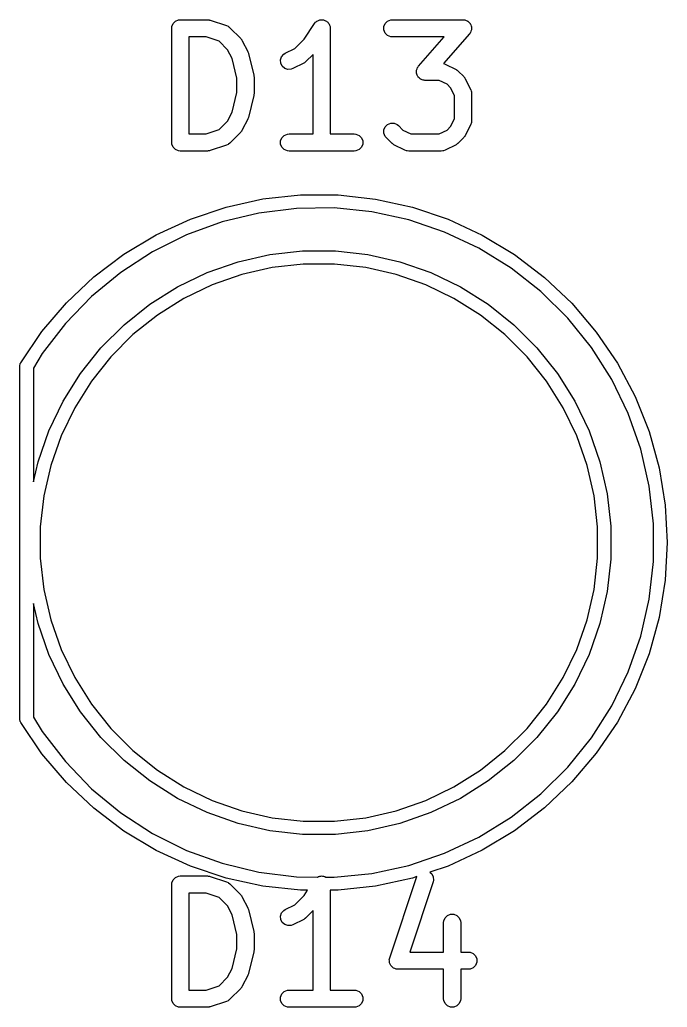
# Model space of a CAD drawing. Header units: millimetres. Extents: x 4 to 152, y 19 to 149.
# Drawn here: x 65.9 to 71.57, y 140.68 to 149.33 of the extents above; entities that cross this region are included whole.
import ezdxf

# ---------------------------------------------------------------- set-up
doc = ezdxf.new("R2010")
doc.units = ezdxf.units.MM
doc.layers.add('F.Silkscreen', color=41, linetype='CONTINUOUS', true_color=0xf2eda1)

msp = doc.modelspace()

# ---------------------------------------------------------------- linework, layer by layer
at = {"layer": 'F.Silkscreen', "linetype": 'CONTINUOUS'}
for p, q in [((67.243354, 149.296849), (67.264046, 149.317541)), ((67.264046, 149.317541), (67.291082, 149.32874)), ((67.291082, 149.32874), (67.305714, 149.330181)), ((67.305714, 149.330181), (67.543809, 149.330181)), ((67.543809, 149.330181), (67.551214, 149.329452)), ((67.551214, 149.329452), (67.553189, 149.329592)), ((67.553189, 149.329592), (67.555786, 149.329002)), ((67.555786, 149.329002), (67.558441, 149.32874)), ((67.558441, 149.32874), (67.560272, 149.327982)), ((67.560272, 149.327982), (67.567526, 149.326332)), ((67.567526, 149.326332), (67.710383, 149.278713)), ((68.4815, 149.296901), (68.490721, 149.308159)), ((68.490721, 149.308159), (68.49689, 149.312291)), ((68.49689, 149.312291), (68.502141, 149.317541)), ((68.502141, 149.317541), (68.50893, 149.320354)), ((68.50893, 149.320354), (68.515036, 149.324442)), ((68.515036, 149.324442), (68.522316, 149.325899)), ((68.522316, 149.325899), (68.529177, 149.32874)), ((68.529177, 149.32874), (68.536525, 149.32874)), ((68.536525, 149.32874), (68.54373, 149.330181)), ((68.54373, 149.330181), (68.551014, 149.32874)), ((68.551014, 149.32874), (68.558441, 149.32874)), ((68.558441, 149.32874), (68.565229, 149.325928)), ((68.565229, 149.325928), (68.572438, 149.324502)), ((68.572438, 149.324502), (68.578617, 149.320383)), ((68.578617, 149.320383), (68.585477, 149.317541)), ((68.585477, 149.317541), (68.59067, 149.312348)), ((68.59067, 149.312348), (68.596787, 149.30827)), ((68.596787, 149.30827), (68.60092, 149.302098)), ((68.60092, 149.302098), (68.606169, 149.296849)), ((69.100497, 149.296849), (69.121189, 149.317541)), ((69.121189, 149.317541), (69.148225, 149.32874)), ((69.148225, 149.32874), (69.162857, 149.330181)), ((69.162857, 149.330181), (69.781904, 149.330181)), ((69.781904, 149.330181), (69.789642, 149.329419)), ((69.789642, 149.329419), (69.79161, 149.32955)), ((69.79161, 149.32955), (69.792965, 149.329092)), ((69.792965, 149.329092), (69.796536, 149.32874)), ((69.796536, 149.32874), (69.807793, 149.324077)), ((69.807793, 149.324077), (69.819331, 149.320175)), ((69.819331, 149.320175), (69.821235, 149.31851)), ((69.821235, 149.31851), (69.823572, 149.317541)), ((69.823572, 149.317541), (69.832182, 149.308931)), ((69.832182, 149.308931), (69.841355, 149.300905)), ((69.841355, 149.300905), (69.842477, 149.298636)), ((67.230714, 149.255181), (67.232155, 149.269813)), ((67.230714, 148.255181), (67.230714, 149.255181)), ((67.232155, 149.269813), (67.243354, 149.296849)), ((67.710383, 149.278713), (67.723808, 149.272719)), ((67.723808, 149.272719), (67.725843, 149.270954)), ((67.725843, 149.270954), (67.728334, 149.269922)), ((67.728334, 149.269922), (67.739699, 149.260595)), ((67.739699, 149.260595), (67.834937, 149.165357)), ((68.390285, 149.160104), (68.481405, 149.296784)), ((68.481405, 149.296784), (68.481439, 149.296827)), ((68.481439, 149.296827), (68.481449, 149.296849)), ((68.481449, 149.296849), (68.4815, 149.296901)), ((68.606169, 149.296849), (68.60898, 149.290062)), ((68.60898, 149.290062), (68.61307, 149.283955)), ((68.61307, 149.283955), (68.614526, 149.276674)), ((68.614526, 149.276674), (68.617368, 149.269813)), ((68.617368, 149.269813), (68.618793, 149.255337)), ((68.618793, 149.255337), (68.618809, 149.25526)), ((68.618809, 149.25526), (68.618803, 149.255234)), ((68.618803, 149.255234), (68.618809, 149.255181)), ((68.618809, 149.255181), (68.618809, 148.330181)), ((69.089298, 149.269813), (69.100497, 149.296849)), ((69.089298, 149.240549), (69.089298, 149.269813)), ((69.100497, 149.213513), (69.089298, 149.240549)), ((69.121189, 149.192821), (69.100497, 149.213513)), ((69.842477, 149.298636), (69.844264, 149.296849)), ((69.844264, 149.213513), (69.842868, 149.212118)), ((69.844264, 149.296849), (69.848924, 149.285599)), ((69.844812, 149.214837), (69.844264, 149.213513)), ((69.846898, 149.217754), (69.844812, 149.214837)), ((69.850799, 149.229292), (69.846898, 149.217754)), ((69.848924, 149.285599), (69.854327, 149.274673)), ((69.855463, 149.240549), (69.850799, 149.229292)), ((69.854327, 149.274673), (69.854495, 149.27215)), ((69.854495, 149.27215), (69.855463, 149.269813)), ((69.855463, 149.269813), (69.855463, 149.257629)), ((69.855463, 149.257629), (69.856273, 149.245475)), ((69.856273, 149.245475), (69.855463, 149.24308)), ((69.855463, 149.24308), (69.855463, 149.240549)), ((67.531639, 149.180181), (67.380714, 149.180181)), ((67.380714, 149.180181), (67.380714, 148.330181)), ((67.646152, 149.14201), (67.531639, 149.180181)), ((67.720265, 149.067897), (67.646152, 149.14201)), ((67.834937, 149.165357), (67.839657, 149.159607)), ((67.839657, 149.159607), (67.841154, 149.158308)), ((67.841154, 149.158308), (67.842573, 149.156054)), ((67.842573, 149.156054), (67.844265, 149.153992)), ((67.844265, 149.153992), (67.845023, 149.15216)), ((67.845023, 149.15216), (67.848986, 149.145865)), ((67.848986, 149.145865), (67.896605, 149.050627)), ((68.308906, 149.078725), (68.390285, 149.160104)), ((69.148225, 149.181622), (69.121189, 149.192821)), ((69.162857, 149.180181), (69.148225, 149.181622)), ((69.616622, 149.180181), (69.162857, 149.180181)), ((69.392128, 148.923617), (69.616622, 149.180181)), ((69.838347, 149.205793), (69.611451, 148.946484)), ((69.842868, 149.212118), (69.838347, 149.205793)), ((67.758758, 148.99091), (67.720265, 149.067897)), ((67.896605, 149.050627), (67.897014, 149.049558)), ((67.897014, 149.049558), (67.897337, 149.049122)), ((67.897337, 149.049122), (67.899523, 149.043003)), ((67.899523, 149.043003), (67.90186, 149.036896)), ((68.224554, 149.036549), (68.308906, 149.078725)), ((67.802142, 148.817376), (67.758758, 148.99091)), ((67.90186, 149.036896), (67.901898, 149.036356)), ((67.901898, 149.036356), (67.902284, 149.035276)), ((67.902284, 149.035276), (67.949903, 148.8448)), ((68.183684, 148.978848), (68.192938, 149.006609)), ((68.185758, 148.949658), (68.183684, 148.978848)), ((68.192938, 149.006609), (68.212111, 149.028717)), ((68.212111, 149.028717), (68.224554, 149.036549)), ((68.393173, 148.953969), (68.386874, 148.950004)), ((68.395001, 148.954726), (68.393173, 148.953969)), ((68.397057, 148.956415), (68.395001, 148.954726)), ((68.399317, 148.957836), (68.397057, 148.956415)), ((68.400616, 148.959335), (68.399317, 148.957836)), ((68.406366, 148.964053), (68.400616, 148.959335)), ((68.468809, 149.026496), (68.406366, 148.964053)), ((68.468809, 148.330181), (68.468809, 149.026496)), ((68.198845, 148.923483), (68.185758, 148.949658)), ((68.220953, 148.90431), (68.198845, 148.923483)), ((68.248714, 148.895056), (68.220953, 148.90431)), ((68.277904, 148.89713), (68.248714, 148.895056)), ((68.291636, 148.902385), (68.277904, 148.89713)), ((68.386874, 148.950004), (68.291636, 148.902385)), ((69.374202, 148.883935), (69.375012, 148.886331)), ((69.375012, 148.871782), (69.374202, 148.883935)), ((69.375012, 148.888861), (69.379675, 148.900119)), ((69.375012, 148.886331), (69.375012, 148.888861)), ((69.375012, 148.859597), (69.375012, 148.871782)), ((69.379675, 148.900119), (69.383577, 148.911656)), ((69.383577, 148.911656), (69.385662, 148.914574)), ((69.385662, 148.914574), (69.386211, 148.915897)), ((69.386211, 148.915897), (69.387606, 148.917293)), ((69.387606, 148.917293), (69.392128, 148.923617)), ((69.611451, 148.946484), (69.624969, 148.941311)), ((69.624969, 148.941311), (69.720207, 148.893692)), ((69.720207, 148.893692), (69.726506, 148.889728)), ((69.726506, 148.889728), (69.728334, 148.88897)), ((69.728334, 148.88897), (69.73039, 148.887282)), ((69.73039, 148.887282), (69.73265, 148.88586)), ((69.73265, 148.88586), (69.733949, 148.884362)), ((69.733949, 148.884362), (69.739699, 148.879643)), ((69.739699, 148.879643), (69.787318, 148.832024)), ((67.802142, 148.692987), (67.802142, 148.817376)), ((67.949903, 148.8448), (67.950278, 148.842264)), ((67.950278, 148.842264), (67.950701, 148.841242)), ((67.950701, 148.841242), (67.951243, 148.83573)), ((67.951243, 148.83573), (67.952053, 148.830256)), ((67.952053, 148.830256), (67.95189, 148.829164)), ((67.95189, 148.829164), (67.952142, 148.82661)), ((67.952142, 148.82661), (67.952142, 148.683753)), ((69.375979, 148.857261), (69.375012, 148.859597)), ((69.376148, 148.854737), (69.375979, 148.857261)), ((69.38155, 148.843812), (69.376148, 148.854737)), ((69.386211, 148.832561), (69.38155, 148.843812)), ((69.387997, 148.830775), (69.386211, 148.832561)), ((69.38912, 148.828505), (69.387997, 148.830775)), ((69.398292, 148.82048), (69.38912, 148.828505)), ((69.406903, 148.811869), (69.398292, 148.82048)), ((69.409239, 148.810901), (69.406903, 148.811869)), ((69.411144, 148.809235), (69.409239, 148.810901)), ((69.422681, 148.805334), (69.411144, 148.809235)), ((69.433939, 148.80067), (69.422681, 148.805334)), ((69.437509, 148.800319), (69.433939, 148.80067)), ((69.438865, 148.79986), (69.437509, 148.800319)), ((69.440832, 148.799992), (69.438865, 148.79986)), ((69.448571, 148.799229), (69.440832, 148.799992)), ((69.573723, 148.799229), (69.448571, 148.799229)), ((69.642239, 148.764971), (69.573723, 148.799229)), ((69.787318, 148.832024), (69.792036, 148.826275)), ((69.792036, 148.826275), (69.793535, 148.824975)), ((69.793535, 148.824975), (69.794956, 148.822716)), ((69.794956, 148.822716), (69.796645, 148.820659)), ((69.796645, 148.820659), (69.797402, 148.818832)), ((69.797402, 148.818832), (69.801367, 148.812532)), ((69.801367, 148.812532), (69.848986, 148.717294)), ((69.672646, 148.734564), (69.642239, 148.764971)), ((69.706904, 148.666048), (69.672646, 148.734564)), ((69.848986, 148.717294), (69.854241, 148.703563)), ((69.854241, 148.703563), (69.854432, 148.700874)), ((69.854432, 148.700874), (69.855463, 148.698385)), ((69.855463, 148.698385), (69.856904, 148.683753)), ((67.758758, 148.519453), (67.802142, 148.692987)), ((67.949903, 148.665563), (67.902284, 148.475087)), ((67.950278, 148.6681), (67.949903, 148.665563)), ((67.950701, 148.669121), (67.950278, 148.6681)), ((67.951243, 148.674634), (67.950701, 148.669121)), ((67.952053, 148.680107), (67.951243, 148.674634)), ((67.952142, 148.683753), (67.95189, 148.6812)), ((67.95189, 148.6812), (67.952053, 148.680107)), ((69.706904, 148.463363), (69.706904, 148.666048)), ((69.856904, 148.683753), (69.856904, 148.445658)), ((67.646152, 148.368353), (67.720264, 148.442466)), ((67.720264, 148.442466), (67.758758, 148.519453)), ((67.896605, 148.459736), (67.848986, 148.364498)), ((67.897014, 148.460806), (67.896605, 148.459736)), ((67.897337, 148.461241), (67.897014, 148.460806)), ((67.899529, 148.467378), (67.897337, 148.461241)), ((67.90186, 148.473467), (67.899529, 148.467378)), ((67.901898, 148.474008), (67.90186, 148.473467)), ((67.902284, 148.475087), (67.901898, 148.474008)), ((69.672645, 148.394847), (69.706904, 148.463363)), ((69.856904, 148.445658), (69.855463, 148.431026)), ((67.531639, 148.330181), (67.646152, 148.368353)), ((67.839655, 148.350756), (67.834938, 148.345007)), ((67.841154, 148.352055), (67.839655, 148.350756)), ((67.842575, 148.354314), (67.841154, 148.352055)), ((67.844265, 148.356372), (67.842575, 148.354314)), ((67.845022, 148.358202), (67.844265, 148.356372)), ((67.848986, 148.364498), (67.845022, 148.358202)), ((69.089298, 148.365052), (69.100497, 148.392088)), ((69.089298, 148.335789), (69.089298, 148.365052)), ((69.100497, 148.392088), (69.12119, 148.412781)), ((69.12119, 148.412781), (69.148226, 148.423979)), ((69.148226, 148.423979), (69.177489, 148.423979)), ((69.177489, 148.423979), (69.204525, 148.41278)), ((69.204525, 148.41278), (69.215891, 148.403452)), ((69.215891, 148.403452), (69.254903, 148.364439)), ((69.254903, 148.364439), (69.323419, 148.330181)), ((69.573723, 148.330181), (69.642238, 148.364439)), ((69.642238, 148.364439), (69.672645, 148.394847)), ((69.848986, 148.412117), (69.801367, 148.316879)), ((69.854241, 148.425848), (69.848986, 148.412117)), ((69.854432, 148.428538), (69.854241, 148.425848)), ((69.855463, 148.431026), (69.854432, 148.428538)), ((67.380714, 148.330181), (67.531639, 148.330181)), ((67.834938, 148.345007), (67.739699, 148.249767)), ((68.184536, 148.269813), (68.195735, 148.296849)), ((68.184536, 148.240549), (68.184536, 148.269813)), ((68.195735, 148.296849), (68.216427, 148.317541)), ((68.216427, 148.317541), (68.243463, 148.32874)), ((68.243463, 148.32874), (68.258095, 148.330181)), ((68.258095, 148.330181), (68.468809, 148.330181)), ((68.618809, 148.330181), (68.829523, 148.330181)), ((68.829523, 148.330181), (68.844155, 148.32874)), ((68.844155, 148.32874), (68.871191, 148.317541)), ((68.871191, 148.317541), (68.891883, 148.296849)), ((68.891883, 148.296849), (68.903082, 148.269813)), ((68.903082, 148.269813), (68.903082, 148.240549)), ((69.100496, 148.308753), (69.089298, 148.335789)), ((69.109823, 148.297388), (69.100496, 148.308753)), ((69.157442, 148.249768), (69.109823, 148.297388)), ((69.323419, 148.330181), (69.573723, 148.330181)), ((69.787318, 148.297387), (69.7397, 148.249768)), ((69.792036, 148.303137), (69.787318, 148.297387)), ((69.793535, 148.304436), (69.792036, 148.303137)), ((69.794956, 148.306695), (69.793535, 148.304436)), ((69.796646, 148.308753), (69.794956, 148.306695)), ((69.797403, 148.310583), (69.796646, 148.308753)), ((69.801367, 148.316879), (69.797403, 148.310583)), ((67.232155, 148.240549), (67.230714, 148.255181)), ((67.243354, 148.213513), (67.232155, 148.240549)), ((67.264046, 148.192821), (67.243354, 148.213513)), ((67.291082, 148.181622), (67.264046, 148.192821)), ((67.305714, 148.180181), (67.291082, 148.181622)), ((67.543809, 148.180181), (67.305714, 148.180181)), ((67.551214, 148.180911), (67.543809, 148.180181)), ((67.553189, 148.18077), (67.551214, 148.180911)), ((67.555786, 148.181361), (67.553189, 148.18077)), ((67.558441, 148.181622), (67.555786, 148.181361)), ((67.560272, 148.182381), (67.558441, 148.181622)), ((67.567526, 148.18403), (67.560272, 148.182381)), ((67.710383, 148.231649), (67.567526, 148.18403)), ((67.723808, 148.237643), (67.710383, 148.231649)), ((67.725843, 148.239409), (67.723808, 148.237643)), ((67.728334, 148.24044), (67.725843, 148.239409)), ((67.739699, 148.249767), (67.728334, 148.24044)), ((68.195735, 148.213513), (68.184536, 148.240549)), ((68.216427, 148.192821), (68.195735, 148.213513)), ((68.243463, 148.181622), (68.216427, 148.192821)), ((68.258095, 148.180181), (68.243463, 148.181622)), ((68.829523, 148.180181), (68.258095, 148.180181)), ((68.844155, 148.181622), (68.829523, 148.180181)), ((68.871191, 148.192821), (68.844155, 148.181622)), ((68.891883, 148.213513), (68.871191, 148.192821)), ((68.903082, 148.240549), (68.891883, 148.213513)), ((69.163191, 148.24505), (69.157442, 148.249768)), ((69.164492, 148.24355), (69.163191, 148.24505)), ((69.166751, 148.242128), (69.164492, 148.24355)), ((69.168808, 148.24044), (69.166751, 148.242128)), ((69.170635, 148.239683), (69.168808, 148.24044)), ((69.176935, 148.235718), (69.170635, 148.239683)), ((69.272173, 148.188099), (69.176935, 148.235718)), ((69.285904, 148.182844), (69.272173, 148.188099)), ((69.288593, 148.182653), (69.285904, 148.182844)), ((69.291082, 148.181622), (69.288593, 148.182653)), ((69.305714, 148.180181), (69.291082, 148.181622)), ((69.591428, 148.180181), (69.305714, 148.180181)), ((69.60606, 148.181622), (69.591428, 148.180181)), ((69.608549, 148.182654), (69.60606, 148.181622)), ((69.611237, 148.182844), (69.608549, 148.182654)), ((69.624969, 148.188099), (69.611237, 148.182844)), ((69.720207, 148.235718), (69.624969, 148.188099)), ((69.726506, 148.239683), (69.720207, 148.235718)), ((69.728334, 148.24044), (69.726506, 148.239683)), ((69.73039, 148.242128), (69.728334, 148.24044)), ((69.73265, 148.24355), (69.73039, 148.242128)), ((69.73395, 148.24505), (69.73265, 148.24355)), ((69.7397, 148.249768), (69.73395, 148.24505)), ((67.706741, 147.689577), (68.029169, 147.760247)), ((68.029169, 147.760247), (68.357347, 147.79566)), ((68.357347, 147.79566), (68.68743, 147.795401)), ((68.68743, 147.795401), (69.015551, 147.759473)), ((69.015551, 147.759473), (69.337869, 147.688297)), ((67.393837, 147.584477), (67.706741, 147.689577)), ((68.32213, 147.677939), (67.993284, 147.636962)), ((68.6535, 147.681579), (68.32213, 147.677939)), ((68.983167, 147.647836), (68.6535, 147.681579)), ((69.337869, 147.688297), (69.650607, 147.582707)), ((67.094124, 147.446178), (67.393837, 147.584477)), ((67.993284, 147.636962), (67.671154, 147.55917)), ((69.306928, 147.57714), (68.983167, 147.647836)), ((69.620654, 147.470393), (69.306928, 147.57714)), ((69.650607, 147.582707), (69.950103, 147.443939)), ((67.671154, 147.55917), (67.359849, 147.445557)), ((66.811111, 147.276301), (67.094124, 147.446178)), ((67.359849, 147.445557), (67.063338, 147.29757)), ((69.920345, 147.328956), (69.620654, 147.470393)), ((69.950103, 147.443939), (70.232849, 147.273618)), ((70.202179, 147.154632), (69.920345, 147.328956)), ((66.548113, 147.076835), (66.811111, 147.276301)), ((67.063338, 147.29757), (66.785402, 147.117097)), ((67.811301, 147.209948), (68.091184, 147.27383)), ((68.091184, 147.27383), (68.37646, 147.305973)), ((68.37646, 147.305973), (68.66354, 147.305973)), ((68.66354, 147.305973), (68.948816, 147.27383)), ((68.948816, 147.27383), (69.228699, 147.209948)), ((70.232849, 147.273618), (70.495534, 147.07374)), ((67.54033, 147.115132), (67.811301, 147.209948)), ((68.110641, 147.159316), (67.843457, 147.098333)), ((68.382973, 147.19), (68.110641, 147.159316)), ((68.657027, 147.19), (68.382973, 147.19)), ((68.929359, 147.159316), (68.657027, 147.19)), ((69.196543, 147.098333), (68.929359, 147.159316)), ((69.228699, 147.209948), (69.49967, 147.115132)), ((70.462561, 146.949644), (70.202179, 147.154632)), ((66.308211, 146.850116), (66.548113, 147.076835)), ((66.785402, 147.117097), (66.529585, 146.906438)), ((67.28168, 146.990572), (67.54033, 147.115132)), ((67.843457, 147.098333), (67.584781, 147.007818)), ((69.455219, 147.007818), (69.196543, 147.098333)), ((69.49967, 147.115132), (69.75832, 146.990572)), ((70.495534, 147.07374), (70.73508, 146.846645)), ((67.038601, 146.837836), (67.28168, 146.990572)), ((67.584781, 147.007818), (67.337866, 146.88891)), ((69.702134, 146.88891), (69.455219, 147.007818)), ((69.75832, 146.990572), (70.001399, 146.837836)), ((66.529585, 146.906438), (66.29915, 146.668281)), ((67.337866, 146.88891), (67.105817, 146.743104)), ((69.934183, 146.743104), (69.702134, 146.88891)), ((70.698173, 146.716607), (70.462561, 146.949644)), ((66.094214, 146.5988), (66.308211, 146.850116)), ((66.814153, 146.658844), (67.038601, 146.837836)), ((70.001399, 146.837836), (70.225847, 146.658844)), ((70.73508, 146.846645), (70.948683, 146.594993)), ((67.105817, 146.743104), (66.891552, 146.572234)), ((70.148448, 146.572234), (69.934183, 146.743104)), ((70.906008, 146.458492), (70.698173, 146.716607)), ((66.29915, 146.668281), (66.097035, 146.405663)), ((66.611156, 146.455847), (66.814153, 146.658844)), ((70.225847, 146.658844), (70.428844, 146.455847)), ((65.908629, 146.32583), (66.094214, 146.5988)), ((66.891552, 146.572234), (66.697766, 146.378448)), ((70.342234, 146.378448), (70.148448, 146.572234)), ((70.948683, 146.594993), (71.13384, 146.321733)), ((66.432164, 146.231399), (66.611156, 146.455847)), ((70.428844, 146.455847), (70.607836, 146.231399)), ((71.083417, 146.17859), (70.906008, 146.458492)), ((66.097035, 146.405663), (66.02, 146.278117)), ((66.697766, 146.378448), (66.526896, 146.164183)), ((70.513104, 146.164183), (70.342234, 146.378448)), ((65.9, 146.295), (65.904567, 146.317961)), ((65.9, 143.205), (65.9, 146.295)), ((65.904567, 146.317961), (65.907473, 146.320868)), ((65.907473, 146.320868), (65.908629, 146.32583)), ((66.02, 146.278117), (66.02, 145.283222)), ((71.13384, 146.321733), (71.288382, 146.030063)), ((66.279428, 145.98832), (66.432164, 146.231399)), ((70.607836, 146.231399), (70.760572, 145.98832)), ((66.526896, 146.164183), (66.38109, 145.932134)), ((70.65891, 145.932134), (70.513104, 146.164183)), ((71.228138, 145.880471), (71.083417, 146.17859)), ((71.288382, 146.030063), (71.4105, 145.723401)), ((66.154868, 145.72967), (66.279428, 145.98832)), ((66.38109, 145.932134), (66.262182, 145.685219)), ((70.777818, 145.685219), (70.65891, 145.932134)), ((70.760572, 145.98832), (70.885132, 145.72967)), ((71.338325, 145.567936), (71.228138, 145.880471)), ((66.060052, 145.458699), (66.154868, 145.72967)), ((66.262182, 145.685219), (66.171667, 145.426543)), ((70.868333, 145.426543), (70.777818, 145.685219)), ((70.885132, 145.72967), (70.979948, 145.458699)), ((71.4105, 145.723401), (71.498764, 145.405338)), ((71.412573, 145.244971), (71.338325, 145.567936)), ((66.02, 145.283222), (66.060052, 145.458699)), ((66.171667, 145.426543), (66.110684, 145.159359)), ((70.929316, 145.159359), (70.868333, 145.426543)), ((70.979948, 145.458699), (71.04383, 145.178816)), ((71.498764, 145.405338), (71.552139, 145.079599)), ((71.449936, 144.915695), (71.412573, 145.244971)), ((66.110684, 145.159359), (66.08, 144.887027)), ((70.96, 144.887027), (70.929316, 145.159359)), ((71.04383, 145.178816), (71.075973, 144.89354)), ((71.552139, 145.079599), (71.57, 144.75)), ((71.075973, 144.89354), (71.075973, 144.60646)), ((71.45, 144.75), (71.449936, 144.915695)), ((66.08, 144.887027), (66.08, 144.612973)), ((70.96, 144.612973), (70.96, 144.887027)), ((71.449936, 144.584305), (71.45, 144.75)), ((71.57, 144.75), (71.552139, 144.420401)), ((66.08, 144.612973), (66.110684, 144.340641)), ((70.929316, 144.340641), (70.96, 144.612973)), ((71.075973, 144.60646), (71.04383, 144.321184)), ((71.412573, 144.255029), (71.449936, 144.584305)), ((71.552139, 144.420401), (71.498764, 144.094662)), ((66.110684, 144.340641), (66.171667, 144.073457)), ((70.868333, 144.073457), (70.929316, 144.340641)), ((71.04383, 144.321184), (70.979948, 144.041301)), ((66.060052, 144.041301), (66.02, 144.216779)), ((66.02, 144.216779), (66.02, 143.221884)), ((71.338325, 143.932064), (71.412573, 144.255029)), ((66.154868, 143.77033), (66.060052, 144.041301)), ((66.171667, 144.073457), (66.262182, 143.814781)), ((70.777818, 143.814781), (70.868333, 144.073457)), ((70.979948, 144.041301), (70.885132, 143.77033)), ((71.498764, 144.094662), (71.4105, 143.776599)), ((71.228138, 143.619529), (71.338325, 143.932064)), ((66.279428, 143.51168), (66.154868, 143.77033)), ((66.262182, 143.814781), (66.38109, 143.567866)), ((70.65891, 143.567866), (70.777818, 143.814781)), ((70.885132, 143.77033), (70.760572, 143.51168)), ((71.4105, 143.776599), (71.288382, 143.469937)), ((71.083417, 143.32141), (71.228138, 143.619529)), ((66.432164, 143.268601), (66.279428, 143.51168)), ((66.38109, 143.567866), (66.526896, 143.335817)), ((70.513104, 143.335817), (70.65891, 143.567866)), ((70.760572, 143.51168), (70.607836, 143.268601)), ((71.288382, 143.469937), (71.13384, 143.178267)), ((66.526896, 143.335817), (66.697766, 143.121552)), ((70.342234, 143.121552), (70.513104, 143.335817)), ((66.611156, 143.044153), (66.432164, 143.268601)), ((70.607836, 143.268601), (70.428844, 143.044153)), ((70.906008, 143.041508), (71.083417, 143.32141)), ((65.904567, 143.182039), (65.9, 143.205)), ((65.907473, 143.179133), (65.904567, 143.182039)), ((65.908629, 143.17417), (65.907473, 143.179133)), ((66.094214, 142.9012), (65.908629, 143.17417)), ((66.02, 143.221884), (66.097035, 143.094337)), ((71.13384, 143.178267), (70.948683, 142.905007)), ((66.097035, 143.094337), (66.29915, 142.831719)), ((66.697766, 143.121552), (66.891552, 142.927766)), ((70.148448, 142.927766), (70.342234, 143.121552)), ((66.814153, 142.841156), (66.611156, 143.044153)), ((70.428844, 143.044153), (70.225847, 142.841156)), ((70.698173, 142.783393), (70.906008, 143.041508)), ((66.308211, 142.649884), (66.094214, 142.9012)), ((66.891552, 142.927766), (67.105817, 142.756896)), ((69.934183, 142.756896), (70.148448, 142.927766)), ((70.948683, 142.905007), (70.73508, 142.653355)), ((66.29915, 142.831719), (66.529585, 142.593562)), ((67.038601, 142.662164), (66.814153, 142.841156)), ((70.225847, 142.841156), (70.001399, 142.662164)), ((67.105817, 142.756896), (67.337866, 142.61109)), ((69.702134, 142.61109), (69.934183, 142.756896)), ((70.462561, 142.550356), (70.698173, 142.783393)), ((66.548113, 142.423165), (66.308211, 142.649884)), ((67.28168, 142.509428), (67.038601, 142.662164)), ((70.001399, 142.662164), (69.75832, 142.509428)), ((70.73508, 142.653355), (70.495534, 142.42626)), ((66.529585, 142.593562), (66.785402, 142.382903)), ((67.337866, 142.61109), (67.584781, 142.492182)), ((69.455219, 142.492182), (69.702134, 142.61109)), ((67.54033, 142.384868), (67.28168, 142.509428)), ((67.584781, 142.492182), (67.843457, 142.401667)), ((69.196543, 142.401667), (69.455219, 142.492182)), ((69.75832, 142.509428), (69.49967, 142.384868)), ((70.202179, 142.345368), (70.462561, 142.550356)), ((66.811111, 142.223699), (66.548113, 142.423165)), ((66.785402, 142.382903), (67.063338, 142.20243)), ((67.811301, 142.290052), (67.54033, 142.384868)), ((67.843457, 142.401667), (68.110641, 142.340684)), ((68.929359, 142.340684), (69.196543, 142.401667)), ((69.49967, 142.384868), (69.228699, 142.290052)), ((70.495534, 142.42626), (70.232849, 142.226382)), ((68.110641, 142.340684), (68.382973, 142.31)), ((68.382973, 142.31), (68.657027, 142.31)), ((68.657027, 142.31), (68.929359, 142.340684)), ((69.920345, 142.171044), (70.202179, 142.345368)), ((67.094124, 142.053822), (66.811111, 142.223699)), ((68.091184, 142.22617), (67.811301, 142.290052)), ((68.37646, 142.194027), (68.091184, 142.22617)), ((68.948816, 142.22617), (68.66354, 142.194027)), ((69.228699, 142.290052), (68.948816, 142.22617)), ((70.232849, 142.226382), (69.950103, 142.056061)), ((67.063338, 142.20243), (67.359849, 142.054443)), ((68.66354, 142.194027), (68.37646, 142.194027)), ((69.620654, 142.029607), (69.920345, 142.171044)), ((67.393837, 141.915523), (67.094124, 142.053822)), ((67.359849, 142.054443), (67.671154, 141.94083)), ((69.950103, 142.056061), (69.650607, 141.917293)), ((69.306928, 141.92286), (69.620654, 142.029607)), ((67.706741, 141.810423), (67.393837, 141.915523)), ((67.671154, 141.94083), (67.993284, 141.863038)), ((67.993284, 141.863038), (68.32213, 141.822061)), ((68.983167, 141.852164), (69.306928, 141.92286)), ((69.650607, 141.917293), (69.490972, 141.863396)), ((69.490972, 141.863396), (69.507821, 141.848783)), ((67.232155, 141.769813), (67.243354, 141.796849)), ((67.243354, 141.796849), (67.264046, 141.817541)), ((67.264046, 141.817541), (67.291082, 141.82874)), ((67.291082, 141.82874), (67.305714, 141.830181)), ((67.305714, 141.830181), (67.543809, 141.830181)), ((67.543809, 141.830181), (67.551214, 141.829452)), ((67.551214, 141.829452), (67.553189, 141.829592)), ((67.553189, 141.829592), (67.555786, 141.829002)), ((67.555786, 141.829002), (67.558441, 141.82874)), ((67.558441, 141.82874), (67.560272, 141.827982)), ((67.560272, 141.827982), (67.567526, 141.826332)), ((67.567526, 141.826332), (67.710383, 141.778713)), ((68.029169, 141.739753), (67.706741, 141.810423)), ((67.710383, 141.778713), (67.723808, 141.772719)), ((68.32213, 141.822061), (68.508119, 141.820018)), ((68.508119, 141.820018), (68.50893, 141.820354)), ((68.50893, 141.820354), (68.515036, 141.824442)), ((68.515036, 141.824442), (68.522316, 141.825899)), ((68.522316, 141.825899), (68.529177, 141.82874)), ((68.529177, 141.82874), (68.536525, 141.82874)), ((68.536525, 141.82874), (68.54373, 141.830181)), ((68.54373, 141.830181), (68.551014, 141.82874)), ((68.551014, 141.82874), (68.558441, 141.82874)), ((68.558441, 141.82874), (68.565229, 141.825928)), ((68.565229, 141.825928), (68.572438, 141.824502)), ((68.572438, 141.824502), (68.578617, 141.820383)), ((68.578617, 141.820383), (68.581442, 141.819213)), ((68.581442, 141.819213), (68.6535, 141.818421)), ((68.6535, 141.818421), (68.983167, 141.852164)), ((69.337869, 141.811703), (69.015551, 141.740527)), ((69.139325, 141.112232), (69.376871, 141.824872)), ((69.519722, 141.779082), (69.314533, 141.163515)), ((69.376871, 141.824872), (69.337869, 141.811703)), ((69.507821, 141.848783), (69.520907, 141.822609)), ((69.522982, 141.793419), (69.519722, 141.779082)), ((69.520907, 141.822609), (69.522982, 141.793419)), ((67.230714, 141.755181), (67.232155, 141.769813)), ((67.230714, 140.755181), (67.230714, 141.755181)), ((67.723808, 141.772719), (67.725843, 141.770954)), ((67.725843, 141.770954), (67.728334, 141.769922)), ((67.728334, 141.769922), (67.739699, 141.760595)), ((67.739699, 141.760595), (67.834937, 141.665357)), ((68.357347, 141.70434), (68.029169, 141.739753)), ((68.419808, 141.70439), (68.357347, 141.70434)), ((68.390285, 141.660104), (68.419808, 141.70439)), ((68.68743, 141.704599), (68.618809, 141.704546)), ((68.618809, 141.704546), (68.618809, 140.830181)), ((69.015551, 141.740527), (68.68743, 141.704599)), ((67.531639, 141.680181), (67.380714, 141.680181)), ((67.380714, 141.680181), (67.380714, 140.830181)), ((67.646152, 141.64201), (67.531639, 141.680181)), ((67.720265, 141.567897), (67.646152, 141.64201)), ((67.834937, 141.665357), (67.839657, 141.659607)), ((67.839657, 141.659607), (67.841154, 141.658308)), ((67.841154, 141.658308), (67.842573, 141.656054)), ((67.842573, 141.656054), (67.844265, 141.653992)), ((67.844265, 141.653992), (67.845023, 141.65216)), ((67.845023, 141.65216), (67.848986, 141.645865)), ((67.848986, 141.645865), (67.896605, 141.550627)), ((68.308906, 141.578725), (68.390285, 141.660104)), ((67.758758, 141.49091), (67.720265, 141.567897)), ((67.896605, 141.550627), (67.897014, 141.549558)), ((67.897014, 141.549558), (67.897337, 141.549122)), ((67.897337, 141.549122), (67.899523, 141.543003)), ((67.899523, 141.543003), (67.90186, 141.536896)), ((67.90186, 141.536896), (67.901898, 141.536356)), ((67.901898, 141.536356), (67.902284, 141.535276)), ((67.902284, 141.535276), (67.949903, 141.3448)), ((68.192938, 141.506609), (68.212111, 141.528717)), ((68.212111, 141.528717), (68.224554, 141.536549)), ((68.224554, 141.536549), (68.308906, 141.578725)), ((68.468809, 141.526496), (68.406366, 141.464053)), ((68.468809, 140.830181), (68.468809, 141.526496)), ((67.802142, 141.317376), (67.758758, 141.49091)), ((68.183684, 141.478848), (68.192938, 141.506609)), ((68.185758, 141.449658), (68.183684, 141.478848)), ((68.198845, 141.423483), (68.185758, 141.449658)), ((68.386874, 141.450004), (68.291636, 141.402385)), ((68.393173, 141.453969), (68.386874, 141.450004)), ((68.395001, 141.454726), (68.393173, 141.453969)), ((68.397057, 141.456415), (68.395001, 141.454726)), ((68.399317, 141.457836), (68.397057, 141.456415)), ((68.400616, 141.459335), (68.399317, 141.457836)), ((68.406366, 141.464053), (68.400616, 141.459335)), ((69.611666, 141.421848), (69.613107, 141.43648)), ((69.613107, 141.43648), (69.624306, 141.463516)), ((69.624306, 141.463516), (69.644998, 141.484208)), ((69.644998, 141.484208), (69.672034, 141.495407)), ((69.672034, 141.495407), (69.701298, 141.495407)), ((69.701298, 141.495407), (69.728334, 141.484208)), ((69.728334, 141.484208), (69.749026, 141.463516)), ((69.749026, 141.463516), (69.760225, 141.43648)), ((69.760225, 141.43648), (69.761666, 141.421848)), ((67.949903, 141.3448), (67.950278, 141.342264)), ((67.950278, 141.342264), (67.950701, 141.341242)), ((67.950701, 141.341242), (67.951243, 141.33573)), ((68.220953, 141.40431), (68.198845, 141.423483)), ((68.248714, 141.395056), (68.220953, 141.40431)), ((68.277904, 141.39713), (68.248714, 141.395056)), ((68.291636, 141.402385), (68.277904, 141.39713)), ((69.611666, 141.163515), (69.611666, 141.421848)), ((69.761666, 141.421848), (69.761666, 141.163515)), ((67.802142, 141.192987), (67.802142, 141.317376)), ((67.951243, 141.33573), (67.952053, 141.330256)), ((67.952053, 141.330256), (67.95189, 141.329164)), ((67.95189, 141.329164), (67.952142, 141.32661)), ((67.952142, 141.32661), (67.952142, 141.183753)), ((67.758758, 141.019453), (67.802142, 141.192987)), ((67.950278, 141.1681), (67.949903, 141.165563)), ((67.950701, 141.169121), (67.950278, 141.1681)), ((67.951243, 141.174634), (67.950701, 141.169121)), ((67.952053, 141.180107), (67.951243, 141.174634)), ((67.952142, 141.183753), (67.95189, 141.1812)), ((67.95189, 141.1812), (67.952053, 141.180107)), ((67.949903, 141.165563), (67.902284, 140.975087)), ((69.136065, 141.097895), (69.136917, 141.101642)), ((69.136917, 141.08591), (69.136065, 141.097895)), ((69.136917, 141.103147), (69.137675, 141.104979)), ((69.136917, 141.101642), (69.136917, 141.103147)), ((69.136917, 141.073883), (69.136917, 141.08591)), ((69.137675, 141.104979), (69.139325, 141.112232)), ((69.314533, 141.163515), (69.611666, 141.163515)), ((69.761666, 141.163515), (69.829523, 141.163515)), ((69.829523, 141.163515), (69.844155, 141.162074)), ((69.844155, 141.162074), (69.871191, 141.150875)), ((69.871191, 141.150875), (69.891883, 141.130183)), ((69.891883, 141.130183), (69.903082, 141.103147)), ((69.903082, 141.103147), (69.903082, 141.073883)), ((67.720264, 140.942466), (67.758758, 141.019453)), ((69.137949, 141.071392), (69.136917, 141.073883)), ((69.13814, 141.068705), (69.137949, 141.071392)), ((69.143514, 141.057956), (69.13814, 141.068705)), ((69.148116, 141.046847), (69.143514, 141.057956)), ((69.150021, 141.044942), (69.148116, 141.046847)), ((69.151226, 141.042532), (69.150021, 141.044942)), ((69.160308, 141.034655), (69.151226, 141.042532)), ((69.168808, 141.026155), (69.160308, 141.034655)), ((69.171296, 141.025125), (69.168808, 141.026155)), ((69.173333, 141.023358), (69.171296, 141.025125)), ((69.184736, 141.019557), (69.173333, 141.023358)), ((69.195844, 141.014956), (69.184736, 141.019557)), ((69.19967, 141.01458), (69.195844, 141.014956)), ((69.201096, 141.014104), (69.19967, 141.01458)), ((69.20307, 141.014245), (69.201096, 141.014104)), ((69.210476, 141.013515), (69.20307, 141.014245)), ((69.611666, 141.013515), (69.210476, 141.013515)), ((69.611666, 140.755181), (69.611666, 141.013515)), ((69.829523, 141.013515), (69.761666, 141.013515)), ((69.761666, 141.013515), (69.761666, 140.755181)), ((69.844155, 141.014956), (69.829523, 141.013515)), ((69.871191, 141.026155), (69.844155, 141.014956)), ((69.891883, 141.046847), (69.871191, 141.026155)), ((69.903082, 141.073883), (69.891883, 141.046847)), ((67.646152, 140.868353), (67.720264, 140.942466)), ((67.896605, 140.959736), (67.848986, 140.864498)), ((67.897014, 140.960806), (67.896605, 140.959736)), ((67.897337, 140.961241), (67.897014, 140.960806)), ((67.899529, 140.967378), (67.897337, 140.961241)), ((67.90186, 140.973467), (67.899529, 140.967378)), ((67.901898, 140.974008), (67.90186, 140.973467)), ((67.902284, 140.975087), (67.901898, 140.974008)), ((67.380714, 140.830181), (67.531639, 140.830181)), ((67.531639, 140.830181), (67.646152, 140.868353)), ((67.834938, 140.845007), (67.739699, 140.749767)), ((67.839655, 140.850756), (67.834938, 140.845007)), ((67.841154, 140.852055), (67.839655, 140.850756)), ((67.842575, 140.854314), (67.841154, 140.852055)), ((67.844265, 140.856372), (67.842575, 140.854314)), ((67.845022, 140.858202), (67.844265, 140.856372)), ((67.848986, 140.864498), (67.845022, 140.858202)), ((68.216427, 140.817541), (68.243463, 140.82874)), ((68.243463, 140.82874), (68.258095, 140.830181)), ((68.258095, 140.830181), (68.468809, 140.830181)), ((68.618809, 140.830181), (68.829523, 140.830181)), ((68.829523, 140.830181), (68.844155, 140.82874)), ((68.844155, 140.82874), (68.871191, 140.817541)), ((67.232155, 140.740549), (67.230714, 140.755181)), ((67.243354, 140.713513), (67.232155, 140.740549)), ((67.723808, 140.737643), (67.710383, 140.731649)), ((67.725843, 140.739409), (67.723808, 140.737643)), ((67.728334, 140.74044), (67.725843, 140.739409)), ((67.739699, 140.749767), (67.728334, 140.74044)), ((68.184536, 140.769813), (68.195735, 140.796849)), ((68.184536, 140.740549), (68.184536, 140.769813)), ((68.195735, 140.713513), (68.184536, 140.740549)), ((68.195735, 140.796849), (68.216427, 140.817541)), ((68.871191, 140.817541), (68.891883, 140.796849)), ((68.891883, 140.796849), (68.903082, 140.769813)), ((68.903082, 140.740549), (68.891883, 140.713513)), ((68.903082, 140.769813), (68.903082, 140.740549)), ((69.613107, 140.740549), (69.611666, 140.755181)), ((69.624306, 140.713513), (69.613107, 140.740549)), ((69.760225, 140.740549), (69.749026, 140.713513)), ((69.761666, 140.755181), (69.760225, 140.740549)), ((67.264046, 140.692821), (67.243354, 140.713513)), ((67.291082, 140.681622), (67.264046, 140.692821)), ((67.305714, 140.680181), (67.291082, 140.681622)), ((67.543809, 140.680181), (67.305714, 140.680181)), ((67.551214, 140.680911), (67.543809, 140.680181)), ((67.553189, 140.68077), (67.551214, 140.680911)), ((67.555786, 140.681361), (67.553189, 140.68077)), ((67.558441, 140.681622), (67.555786, 140.681361)), ((67.560272, 140.682381), (67.558441, 140.681622)), ((67.567526, 140.68403), (67.560272, 140.682381)), ((67.710383, 140.731649), (67.567526, 140.68403)), ((68.216427, 140.692821), (68.195735, 140.713513)), ((68.243463, 140.681622), (68.216427, 140.692821)), ((68.258095, 140.680181), (68.243463, 140.681622)), ((68.829523, 140.680181), (68.258095, 140.680181)), ((68.844155, 140.681622), (68.829523, 140.680181)), ((68.871191, 140.692821), (68.844155, 140.681622)), ((68.891883, 140.713513), (68.871191, 140.692821)), ((69.644998, 140.692821), (69.624306, 140.713513)), ((69.672034, 140.681622), (69.644998, 140.692821)), ((69.701298, 140.681622), (69.672034, 140.681622)), ((69.728334, 140.692821), (69.701298, 140.681622)), ((69.749026, 140.713513), (69.728334, 140.692821))]:
    msp.add_line(p, q, dxfattribs=at)

doc.saveas('drawing.dxf')
